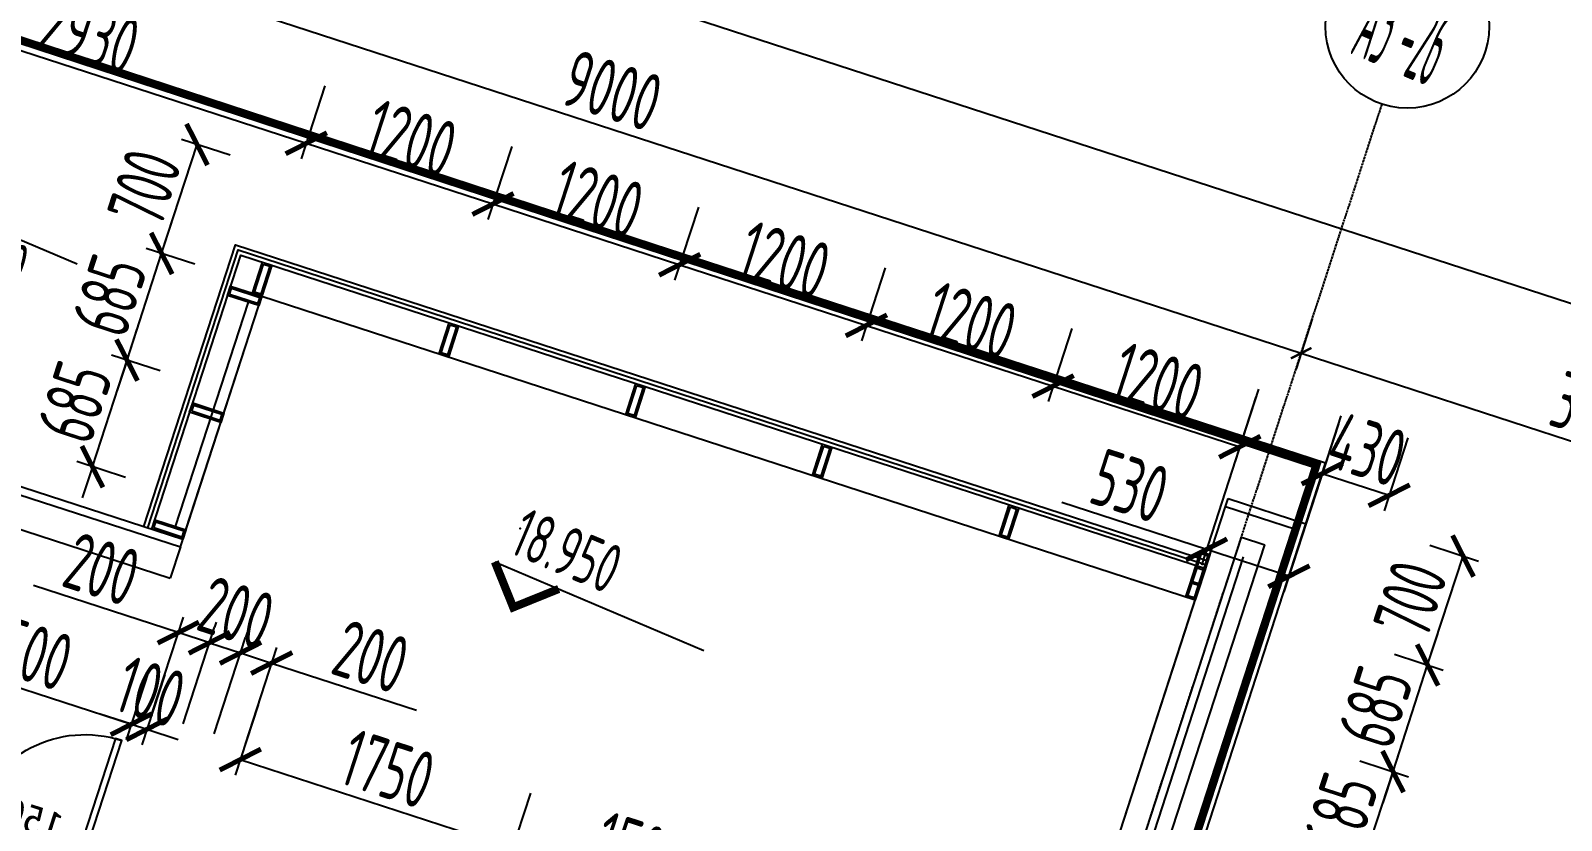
# Model space of a CAD drawing. Extents: x 11778731 to 12007717, y -6694179 to -6314888.
# Drawn here: x 11936934 to 11946290, y -6380476 to -6375651 of the extents above; entities that cross this region are included whole.
import ezdxf
from ezdxf.enums import TextEntityAlignment as Align

# ---------------------------------------------------------------- set-up
doc = ezdxf.new("R2010")
doc.units = 0
doc.header["$LTSCALE"] = 10
doc.header["$MEASUREMENT"] = 0
doc.linetypes.add('A3-RG-axis-100$0$CENTER', pattern=[2, 1.25, -0.25, 0.25, -0.25])
doc.linetypes.add('A3-RI-5F$0$DASH', pattern=[0.35, 0.25, -0.1])
for name, color, linetype in [('A3-RB-5F-100$0$A-DIMS-100', 1, 'Continuous'), ('A3-RG-axis-100$0$A-DIMS-100', 1, 'Continuous'), ('A3-RG-axis-100$0$A-GRID', 1, 'A3-RG-axis-100$0$CENTER'), ('A3-RG-axis-100$0$A-SYMB', 4, 'Continuous'), ('A3-RI-5F$0$A-DETAILS', 11, 'Continuous'), ('A3-RI-5F$0$A-DOOR', 32, 'Continuous'), ('A3-RI-5F$0$A-FLOR', 2, 'Continuous'), ('A3-RI-5F$0$A-GLAZ', 140, 'Continuous'), ('A3-RI-5F$0$A-WALL', 7, 'Continuous'), ('A3-RI-5F$0$A-WALL-FINI', 95, 'Continuous'), ('A3-SYMB-5F-100$0$A-SYMB', 4, 'Continuous')]:
    doc.layers.add(name, color=color, linetype=linetype)
doc.styles.add('A3-RB-5F-100$0$XD2008', font='xd-hzs.shx', dxfattribs={"width": 0.7, "bigfont": 'xd-hztxt.shx'})
doc.styles.add('A3-RG-axis-100$0$ECADI', font='hzs.shx', dxfattribs={"width": 0.7, "bigfont": 'hztxt.shx'})
doc.styles.add('A3-RG-axis-100$0$XD2008', font='xd-hzs.shx', dxfattribs={"width": 0.7, "bigfont": 'xd-hztxt.shx'})
doc.styles.add('A3-RI-5F$0$Standard', font='')
doc.styles.add('A3-SYMB-5F-100$0$XD2008', font='hzs.shx', dxfattribs={"width": 0.7, "bigfont": 'hztxt.shx'})
doc.styles.get('A3-RI-5F$0$Standard').set_extended_font_data('SimSun')
doc.dimstyles.new('A3-RB-5F-100$0$XD100$0', dxfattribs={"dimscale": 100, "dimtxt": 3.5, "dimasz": 2, "dimexe": 1, "dimexo": 2, "dimgap": 0.5, "dimtad": 1, "dimdec": 0, "dimdsep": 46, "dimtxsty": 'A3-RB-5F-100$0$XD2008', "dimblk1": 'A3-RB-5F-100$0$_ARCHTICK', "dimblk2": 'A3-RB-5F-100$0$_ARCHTICK', "dimsah": 1, "dimcen": 2.5, "dimclrt": 4, "dimaunit": 1, "dimadec": 0, "dimazin": 0, "dimtfac": 1, "dimtdec": 0, "dimtix": 1, "dimtmove": 0, "dimatfit": 3, "dimfxl": 0, "dimtolj": 1, "dimtzin": 0, "dimarcsym": 0})
doc.dimstyles.new('A3-RG-axis-100$0$XD100$0', dxfattribs={"dimscale": 100, "dimtxt": 3.5, "dimasz": 1, "dimexe": 1, "dimexo": 2, "dimgap": 0.5, "dimtad": 1, "dimdec": 0, "dimdsep": 46, "dimtxsty": 'A3-RG-axis-100$0$XD2008', "dimblk1": 'A3-RG-axis-100$0$_ARCHTICK', "dimblk2": 'A3-RG-axis-100$0$_ARCHTICK', "dimsah": 1, "dimcen": 2.5, "dimclrt": 4, "dimaunit": 1, "dimadec": 0, "dimazin": 0, "dimtfac": 1, "dimtdec": 0, "dimtix": 1, "dimtmove": 0, "dimatfit": 3, "dimfxl": 0, "dimtolj": 1, "dimtzin": 0, "dimarcsym": 0})

# ---------------------------------------------------------------- blocks, each defined once
blk = doc.blocks.new('A3-RI-5F$0$J-双扇门-1500')
for points in [[(25, 80), (25, 805), (65, 805), (65, 80)], [(1475, 80), (1475, 805), (1435, 805), (1435, 80)], [(0, 80), (25, 80), (25, 40), (45, 40), (45, 0), (0, 0)], [(1500, 80), (1475, 80), (1475, 40), (1455, 40), (1455, 0), (1500, 0)]]:
    blk.add_lwpolyline(points, close=True)
for centre, start, end in [((25, 80), 0, 90), ((1475, 80), 90, 180)]:
    blk.add_arc(centre, 725, start, end)
at = {"layer": 'Defpoints', "style": 'A3-RI-5F$0$Standard'}
blk.add_text('1500', height=175, rotation=360, dxfattribs=at).set_placement((210.4, 93.8))
blk = doc.blocks.new('A3-RI-5F')
at = {"layer": 'A3-RI-5F$0$A-DETAILS'}
for points in [[(11938351, -6377065.3), (11938408, -6377083.9), (11938346.2, -6377274.1), (11938289.2, -6377255.5)], [(11938357.4, -6377077.9), (11938395.4, -6377090.3), (11938339.8, -6377261.5), (11938301.8, -6377249.1)], [(11938137.5, -6377269.3), (11938156, -6377212.3), (11938346.2, -6377274.1), (11938327.7, -6377331.1)], [(11938150.1, -6377262.9), (11938162.4, -6377224.9), (11938333.6, -6377280.5), (11938321.3, -6377318.5)], [(11939492.2, -6377436.2), (11939549.3, -6377454.7), (11939487.5, -6377644.9), (11939430.4, -6377626.4)], [(11939498.7, -6377448.8), (11939536.7, -6377461.1), (11939481.1, -6377632.3), (11939443, -6377619.9)], [(11940633.5, -6377807), (11940690.6, -6377825.5), (11940628.8, -6378015.7), (11940571.7, -6377997.2)], [(11940639.9, -6377819.6), (11940678, -6377831.9), (11940622.3, -6378003.1), (11940584.3, -6377990.8)], [(11937905.7, -6377982.6), (11937924.3, -6377925.6), (11938114.5, -6377987.4), (11938095.9, -6378044.4)], [(11937918.3, -6377976.2), (11937930.7, -6377938.2), (11938101.9, -6377993.8), (11938089.5, -6378031.8)], [(11941774.8, -6378177.8), (11941831.8, -6378196.3), (11941770, -6378386.5), (11941713, -6378368)], [(11941781.2, -6378190.4), (11941819.2, -6378202.8), (11941763.6, -6378373.9), (11941725.6, -6378361.6)], [(11942916, -6378548.6), (11942973.1, -6378567.2), (11942911.3, -6378757.4), (11942854.2, -6378738.8)], [(11937674, -6378695.9), (11937692.5, -6378638.9), (11937882.7, -6378700.7), (11937864.2, -6378757.7)], [(11937686.6, -6378689.5), (11937698.9, -6378651.5), (11937870.1, -6378707.1), (11937857.7, -6378745.1)], [(11942922.5, -6378561.2), (11942960.5, -6378573.6), (11942904.9, -6378744.8), (11942866.8, -6378732.4)], [(11944085.1, -6378833.8), (11944142.2, -6378852.4), (11944080.4, -6379042.6), (11944023.3, -6379024)], [(11944057.3, -6378919.4), (11944114.4, -6378938), (11944052.6, -6379128.2), (11943995.5, -6379109.6)], [(11944063.7, -6378932), (11944101.8, -6378944.4), (11944046.2, -6379115.6), (11944008.1, -6379103.2)], [(11944091.5, -6378846.4), (11944129.6, -6378858.8), (11944074, -6379030), (11944035.9, -6379017.6)]]:
    blk.add_lwpolyline(points, close=True, dxfattribs=at)
at = {"layer": 'A3-RI-5F$0$A-FLOR', "linetype": 'A3-RI-5F$0$DASH', "const_width": 50}
blk.add_lwpolyline([(11935081.1, -6377906), (11935898.5, -6375390.5), (11943082.5, -6377744.7), (11943082.5, -6377744.7), (11944793.3, -6378304.7), (11943983, -6380798.4)], dxfattribs=at)
at = {"layer": 'A3-RI-5F$0$A-GLAZ'}
for p, q in [((11937819.6, -6378680.2), (11938264.6, -6377310.6)), ((11937882.7, -6378700.7), (11938327.7, -6377331.1))]:
    blk.add_line(p, q, dxfattribs=at)
for points in [[(11937650.2, -6378688.2), (11938201.8, -6376990.6), (11944122.1, -6378914.2)], [(11937674, -6378695.9), (11938217.8, -6377022.1), (11944114.4, -6378938)]]:
    blk.add_lwpolyline(points, dxfattribs=at)
at = {"layer": 'A3-RI-5F$0$A-WALL'}
for p, q in [((11934472.5, -6377708.3), (11937848.7, -6378805.3)), ((11934933.7, -6378068.4), (11937786.9, -6378995.5)), ((11944129.8, -6378890.4), (11944238, -6378557.6)), ((11944238, -6378557.6), (11944666, -6378696.6)), ((11943983, -6380798.4), (11944666, -6378696.6)), ((11937848.7, -6378805.3), (11937786.9, -6378995.5)), ((11937848.7, -6378805.3), (11937786.9, -6378995.5)), ((11943493.3, -6380849.6), (11944157.6, -6378804.8)), ((11943697.7, -6380705.7), (11944334.3, -6378746.6)), ((11943840.4, -6380752.1), (11944476.9, -6378792.9)), ((11944334.3, -6378746.6), (11944476.9, -6378792.9)), ((11943493.3, -6380849.6), (11944129.8, -6378890.4)), ((11943745.3, -6380721.2), (11944347.9, -6378866.6))]:
    blk.add_line(p, q, dxfattribs=at)
at = {"layer": 'A3-RI-5F$0$A-WALL-FINI'}
for p, q in [((11916037.4, -6371665.8), (11937864.2, -6378757.7)), ((11944849.5, -6378293.6), (11936328, -6375524.8)), ((11944046, -6380766.3), (11944849.5, -6378293.6)), ((11944238, -6378557.6), (11944253.4, -6378510)), ((11944253.4, -6378510), (11944729, -6378664.5))]:
    blk.add_line(p, q, dxfattribs=at)
for points in [[(11937626.4, -6378680.5), (11938185.7, -6376959.1), (11944129.8, -6378890.4)], [(11937848.7, -6378805.3), (11938346.2, -6377274.1), (11944052.6, -6379128.2)]]:
    blk.add_lwpolyline(points, dxfattribs=at)
at = {"layer": 'A3-RI-5F$0$A-DOOR', "xscale": -1, "rotation": 341.9999999983989}
blk.add_blockref('A3-RI-5F$0$J-双扇门-1500', (11937265.9, -6380760.9), dxfattribs=at)
blk = doc.blocks.new('A3-RG-axis-100$0$_ARCHTICK')
at = {"color": 0, "linetype": 'ByBlock', "const_width": 0.15}
blk.add_lwpolyline([(-0.5, -0.5), (0.5, 0.5)], dxfattribs=at)
blk = doc.blocks.new('*D252')
at = {"layer": 'A3-RG-axis-100$0$A-DIMS-100', "color": 0, "lineweight": -2}
for p, q in [((11936208.6, -6374630.2), (11936109.4, -6374935.5)), ((11936140.3, -6374840.4), (11944699.8, -6377621.5)), ((11944768.1, -6377411.4), (11944668.9, -6377716.6))]:
    blk.add_line(p, q, dxfattribs=at)
at = {"layer": 'Defpoints', "color": 0}
for p in [(11936270.4, -6374440), (11944829.9, -6377221.2), (11944699.8, -6377621.5)]:
    blk.add_point(p, dxfattribs=at)
at = {"layer": 'A3-RG-axis-100$0$A-DIMS-100', "color": 0, "lineweight": -2, "xscale": 100, "yscale": 100, "zscale": 100}
for p, rotation in [((11936140.3, -6374840.4), 162.0000000004873), ((11944699.8, -6377621.5), 342.0000000004872)]:
    blk.add_blockref('A3-RG-axis-100$0$_ARCHTICK', p, dxfattribs=dict(at, rotation=rotation))
at = {"layer": 'A3-RG-axis-100$0$A-DIMS-100', "color": 4, "insert": (11940489.6, -6376017), "char_height": 350, "attachment_point": 5, "rotation": 342, "style": 'A3-RG-axis-100$0$XD2008'}
blk.add_mtext('\\A1;9000', dxfattribs=at)
blk = doc.blocks.new('*D259')
at = {"layer": 'A3-RG-axis-100$0$A-DIMS-100', "color": 0, "lineweight": -2}
for p, q in [((11918409, -6371162.6), (11919299.4, -6368422.1)), ((11919268.5, -6368517.2), (11981087.2, -6388603.3)), ((11981402.7, -6387632.3), (11981056.3, -6388698.4))]:
    blk.add_line(p, q, dxfattribs=at)
at = {"layer": 'Defpoints', "color": 0}
for p in [(11918347.2, -6371352.8), (11981464.5, -6387442.1), (11981087.2, -6388603.3)]:
    blk.add_point(p, dxfattribs=at)
at = {"layer": 'A3-RG-axis-100$0$A-DIMS-100', "color": 0, "lineweight": -2, "xscale": 100, "yscale": 100, "zscale": 100}
for p, rotation in [((11919268.5, -6368517.2), 162.0000000004873), ((11981087.2, -6388603.3), 342.0000000004872)]:
    blk.add_blockref('A3-RG-axis-100$0$_ARCHTICK', p, dxfattribs=dict(at, rotation=rotation))
at = {"layer": 'A3-RG-axis-100$0$A-DIMS-100', "color": 4, "insert": (11950247.4, -6378346.3), "char_height": 350, "attachment_point": 5, "rotation": 342, "style": 'A3-RG-axis-100$0$XD2008'}
blk.add_mtext('\\A1;65000', dxfattribs=at)
blk = doc.blocks.new('*D231')
at = {"layer": 'A3-RG-axis-100$0$A-DIMS-100', "color": 0, "lineweight": -2}
for p, q in [((11944768.1, -6377411.4), (11944668.9, -6377716.6)), ((11944699.8, -6377621.5), (11948218.7, -6378764.9)), ((11948287, -6378554.7), (11948187.8, -6378860))]:
    blk.add_line(p, q, dxfattribs=at)
at = {"layer": 'Defpoints', "color": 0}
for p in [(11944829.9, -6377221.2), (11948348.8, -6378364.5), (11948218.7, -6378764.9)]:
    blk.add_point(p, dxfattribs=at)
at = {"layer": 'A3-RG-axis-100$0$A-DIMS-100', "color": 0, "lineweight": -2, "xscale": 100, "yscale": 100, "zscale": 100}
for p, rotation in [((11944699.8, -6377621.5), 161.9999999999067), ((11948218.7, -6378764.9), 341.9999999999067)]:
    blk.add_blockref('A3-RG-axis-100$0$_ARCHTICK', p, dxfattribs=dict(at, rotation=rotation))
at = {"layer": 'A3-RG-axis-100$0$A-DIMS-100', "color": 4, "insert": (11946528.8, -6377979.2), "char_height": 350, "attachment_point": 5, "rotation": 342, "style": 'A3-RG-axis-100$0$XD2008'}
blk.add_mtext('\\A1;3700', dxfattribs=at)
blk = doc.blocks.new('A3-RG-axis-100$0$ECADI-TAG-GRID')
at = {"color": 13}
blk.add_circle((0, 0), 5, dxfattribs=at)
at = {"style": 'A3-RG-axis-100$0$XD2008', "width": 0.7}
blk.add_attdef('GRID', text='', height=5, dxfattribs=at).set_placement((0, 0), align=Align.MIDDLE)
blk = doc.blocks.new('A3-SYMB-5F-100$0$ECADI-TAG-HGHT（国标）')
at = {"layer": '', "color": 1}
blk.add_line((-2.121, 2.121), (11.768, 2.121), dxfattribs=at)
at = {"color": 1, "const_width": 0.5}
blk.add_lwpolyline([(-2.121, 2.121), (0, 0), (2.121, 2.121)], dxfattribs=at)
at = {"color": 1}
blk.add_point((-1.481, 4.6), dxfattribs=at)
at = {"style": 'A3-SYMB-5F-100$0$XD2008', "width": 0.7}
blk.add_attdef('FL', text='', height=3, dxfattribs=at).set_placement((-2.689, 2.967), align=Align.RIGHT)
for tag, p in [('F.F.L.', (2.284, 2.967)), ('T.O.S.', (2.284, -1.104))]:
    blk.add_attdef(tag, p, '', height=3, dxfattribs=at)
blk = doc.blocks.new('A3-SYMB-5F-100')
at = {"layer": 'A3-SYMB-5F-100$0$A-SYMB'}
ref = blk.add_blockref('A3-SYMB-5F-100$0$ECADI-TAG-HGHT（国标）', (11936052.4, -6376811.4), dxfattribs=dict(at, xscale=99.99999999999999, yscale=99.99999999999999, zscale=99.99999999999997, rotation=337))
ref.add_attrib('F.F.L.', '18.950', (11936017.7, -6376474.2), dxfattribs={"layer": '0', "height": 300, "rotation": 337, "style": 'A3-SYMB-5F-100$0$XD2008', "width": 0.7})
ref.add_attrib('T.O.S.', '18.850', (11936219.5, -6377002.3), dxfattribs={"layer": '0', "height": 300, "rotation": 337, "style": 'A3-SYMB-5F-100$0$XD2008', "width": 0.7})
ref = blk.add_blockref('A3-SYMB-5F-100$0$ECADI-TAG-HGHT（国标）', (11939883.5, -6379174.4), dxfattribs=dict(at, xscale=99.99999999999999, yscale=99.99999999999999, zscale=99.99999999999997, rotation=337))
ref.add_attrib('F.F.L.', '18.950', (11939848.7, -6378837.3), dxfattribs={"layer": '0', "height": 300, "rotation": 337, "style": 'A3-SYMB-5F-100$0$XD2008', "width": 0.7})
blk = doc.blocks.new('A3-RB-5F-100$0$_ARCHTICK')
at = {"color": 0, "linetype": 'ByBlock', "const_width": 0.15}
blk.add_lwpolyline([(-0.5, -0.5), (0.5, 0.5)], dxfattribs=at)
blk = doc.blocks.new('*D884')
at = {"layer": 'A3-RB-5F-100$0$A-DIMS-100', "color": 0, "lineweight": -2}
for p, q in [((11938732.9, -6375987.1), (11938587.6, -6376434.3)), ((11938618.5, -6376339.2), (11939759.7, -6376710)), ((11939874.1, -6376357.9), (11939728.8, -6376805.1))]:
    blk.add_line(p, q, dxfattribs=at)
at = {"layer": 'Defpoints', "color": 0}
for p in [(11938794.7, -6375796.9), (11939935.9, -6376167.7), (11939759.7, -6376710)]:
    blk.add_point(p, dxfattribs=at)
at = {"layer": 'A3-RB-5F-100$0$A-DIMS-100', "color": 0, "lineweight": -2, "xscale": 200, "yscale": 200, "zscale": 200}
for p, rotation in [((11938618.5, -6376339.2), 161.9999999998746), ((11939759.7, -6376710), 341.9999999998747)]:
    blk.add_blockref('A3-RB-5F-100$0$_ARCHTICK', p, dxfattribs=dict(at, rotation=rotation))
at = {"layer": 'A3-RB-5F-100$0$A-DIMS-100', "color": 4, "insert": (11939258.6, -6376310.6), "char_height": 350, "attachment_point": 5, "rotation": 342, "style": 'A3-RB-5F-100$0$XD2008'}
blk.add_mtext('\\A1;1200', dxfattribs=at)
blk = doc.blocks.new('*D885')
at = {"layer": 'A3-RB-5F-100$0$A-DIMS-100', "color": 0, "lineweight": -2}
for p, q in [((11939874.1, -6376357.9), (11939728.8, -6376805.1)), ((11939759.7, -6376710), (11940901, -6377080.8)), ((11941015.4, -6376728.7), (11940870.1, -6377175.9))]:
    blk.add_line(p, q, dxfattribs=at)
at = {"layer": 'Defpoints', "color": 0}
for p in [(11939935.9, -6376167.7), (11941077.2, -6376538.5), (11940901, -6377080.8)]:
    blk.add_point(p, dxfattribs=at)
at = {"layer": 'A3-RB-5F-100$0$A-DIMS-100', "color": 0, "lineweight": -2, "xscale": 200, "yscale": 200, "zscale": 200}
for p, rotation in [((11939759.7, -6376710), 161.9999999998619), ((11940901, -6377080.8), 341.9999999998619)]:
    blk.add_blockref('A3-RB-5F-100$0$_ARCHTICK', p, dxfattribs=dict(at, rotation=rotation))
at = {"layer": 'A3-RB-5F-100$0$A-DIMS-100', "color": 4, "insert": (11940399.9, -6376681.4), "char_height": 350, "attachment_point": 5, "rotation": 342, "style": 'A3-RB-5F-100$0$XD2008'}
blk.add_mtext('\\A1;1200', dxfattribs=at)
blk = doc.blocks.new('*D886')
at = {"layer": 'A3-RB-5F-100$0$A-DIMS-100', "color": 0, "lineweight": -2}
for p, q in [((11941015.4, -6376728.7), (11940870.1, -6377175.9)), ((11940901, -6377080.8), (11942042.3, -6377451.7)), ((11942156.7, -6377099.6), (11942011.4, -6377546.8))]:
    blk.add_line(p, q, dxfattribs=at)
at = {"layer": 'Defpoints', "color": 0}
for p in [(11941077.2, -6376538.5), (11942218.5, -6376909.4), (11942042.3, -6377451.7)]:
    blk.add_point(p, dxfattribs=at)
at = {"layer": 'A3-RB-5F-100$0$A-DIMS-100', "color": 0, "lineweight": -2, "xscale": 200, "yscale": 200, "zscale": 200}
for p, rotation in [((11940901, -6377080.8), 161.9999999999042), ((11942042.3, -6377451.7), 341.9999999999042)]:
    blk.add_blockref('A3-RB-5F-100$0$_ARCHTICK', p, dxfattribs=dict(at, rotation=rotation))
at = {"layer": 'A3-RB-5F-100$0$A-DIMS-100', "color": 4, "insert": (11941541.2, -6377052.3), "char_height": 350, "attachment_point": 5, "rotation": 342, "style": 'A3-RB-5F-100$0$XD2008'}
blk.add_mtext('\\A1;1200', dxfattribs=at)
blk = doc.blocks.new('*D887')
at = {"layer": 'A3-RB-5F-100$0$A-DIMS-100', "color": 0, "lineweight": -2}
for p, q in [((11942156.7, -6377099.6), (11942011.4, -6377546.8)), ((11942042.3, -6377451.7), (11943183.5, -6377822.5)), ((11943297.9, -6377470.4), (11943152.6, -6377917.6))]:
    blk.add_line(p, q, dxfattribs=at)
at = {"layer": 'Defpoints', "color": 0}
for p in [(11942218.5, -6376909.4), (11943359.7, -6377280.2), (11943183.5, -6377822.5)]:
    blk.add_point(p, dxfattribs=at)
at = {"layer": 'A3-RB-5F-100$0$A-DIMS-100', "color": 0, "lineweight": -2, "xscale": 200, "yscale": 200, "zscale": 200}
for p, rotation in [((11942042.3, -6377451.7), 161.9999999998598), ((11943183.5, -6377822.5), 341.9999999998598)]:
    blk.add_blockref('A3-RB-5F-100$0$_ARCHTICK', p, dxfattribs=dict(at, rotation=rotation))
at = {"layer": 'A3-RB-5F-100$0$A-DIMS-100', "color": 4, "insert": (11942682.4, -6377423.1), "char_height": 350, "attachment_point": 5, "rotation": 342, "style": 'A3-RB-5F-100$0$XD2008'}
blk.add_mtext('\\A1;1200', dxfattribs=at)
blk = doc.blocks.new('*D889')
at = {"layer": 'A3-RB-5F-100$0$A-DIMS-100', "color": 0, "lineweight": -2}
for p, q in [((11945261.3, -6380178.1), (11945323.1, -6379987.9)), ((11945059, -6380112.4), (11945356.4, -6380209)), ((11945049.6, -6380829.6), (11945261.3, -6380178.1)), ((11944847.3, -6380763.8), (11945144.7, -6380860.5)), ((11945049.6, -6380829.6), (11944987.8, -6381019.8))]:
    blk.add_line(p, q, dxfattribs=at)
at = {"layer": 'Defpoints', "color": 0}
for p in [(11944868.8, -6380050.6), (11945261.3, -6380178.1), (11944657.1, -6380702)]:
    blk.add_point(p, dxfattribs=at)
at = {"layer": 'A3-RB-5F-100$0$A-DIMS-100', "color": 0, "lineweight": -2, "xscale": 200, "yscale": 200, "zscale": 200}
for p, rotation in [((11945261.3, -6380178.1), 251.9999999999559), ((11945049.6, -6380829.6), 71.99999999995585)]:
    blk.add_blockref('A3-RB-5F-100$0$_ARCHTICK', p, dxfattribs=dict(at, rotation=rotation))
at = {"layer": 'A3-RB-5F-100$0$A-DIMS-100', "color": 4, "insert": (11944941.5, -6380434.3), "char_height": 350, "attachment_point": 5, "rotation": 72, "style": 'A3-RB-5F-100$0$XD2008'}
blk.add_mtext('\\A1;685', dxfattribs=at)
blk = doc.blocks.new('*D890')
at = {"layer": 'A3-RB-5F-100$0$A-DIMS-100', "color": 0, "lineweight": -2}
for p, q in [((11945487, -6378795.1), (11945784.4, -6378891.8)), ((11945473, -6379526.6), (11945689.3, -6378860.9)), ((11945270.7, -6379460.9), (11945568.1, -6379557.5))]:
    blk.add_line(p, q, dxfattribs=at)
at = {"layer": 'Defpoints', "color": 0}
for p in [(11945296.8, -6378733.3), (11945689.3, -6378860.9), (11945080.5, -6379399.1)]:
    blk.add_point(p, dxfattribs=at)
at = {"layer": 'A3-RB-5F-100$0$A-DIMS-100', "color": 0, "lineweight": -2, "xscale": 200, "yscale": 200, "zscale": 200}
for p, rotation in [((11945689.3, -6378860.9), 72.00000000187009), ((11945473, -6379526.6), 252.00000000187)]:
    blk.add_blockref('A3-RB-5F-100$0$_ARCHTICK', p, dxfattribs=dict(at, rotation=rotation))
at = {"layer": 'A3-RB-5F-100$0$A-DIMS-100', "color": 4, "insert": (11945367.2, -6379124.2), "char_height": 350, "attachment_point": 5, "rotation": 72, "style": 'A3-RB-5F-100$0$XD2008'}
blk.add_mtext('\\A1;700', dxfattribs=at)
blk = doc.blocks.new('*D891')
at = {"layer": 'A3-RB-5F-100$0$A-DIMS-100', "color": 0, "lineweight": -2}
for p, q in [((11945473, -6379526.6), (11945534.8, -6379336.4)), ((11945270.7, -6379460.9), (11945568.1, -6379557.5)), ((11945261.3, -6380178.1), (11945473, -6379526.6)), ((11945059, -6380112.4), (11945356.4, -6380209)), ((11945261.3, -6380178.1), (11945199.5, -6380368.3))]:
    blk.add_line(p, q, dxfattribs=at)
at = {"layer": 'Defpoints', "color": 0}
for p in [(11945080.5, -6379399.1), (11945473, -6379526.6), (11944868.8, -6380050.6)]:
    blk.add_point(p, dxfattribs=at)
at = {"layer": 'A3-RB-5F-100$0$A-DIMS-100', "color": 0, "lineweight": -2, "xscale": 200, "yscale": 200, "zscale": 200}
for p, rotation in [((11945473, -6379526.6), 251.9999999997836), ((11945261.3, -6380178.1), 71.9999999997836)]:
    blk.add_blockref('A3-RB-5F-100$0$_ARCHTICK', p, dxfattribs=dict(at, rotation=rotation))
at = {"layer": 'A3-RB-5F-100$0$A-DIMS-100', "color": 4, "insert": (11945153.2, -6379782.8), "char_height": 350, "attachment_point": 5, "rotation": 72, "style": 'A3-RB-5F-100$0$XD2008'}
blk.add_mtext('\\A1;685', dxfattribs=at)
blk = doc.blocks.new('*D892')
at = {"layer": 'A3-RB-5F-100$0$A-DIMS-100', "color": 0, "lineweight": -2}
for p, q in [((11944943.3, -6378005), (11944797.9, -6378452.2)), ((11945352.2, -6378137.9), (11945206.9, -6378585.1)), ((11944828.9, -6378357.1), (11945237.8, -6378490))]:
    blk.add_line(p, q, dxfattribs=at)
at = {"layer": 'Defpoints', "color": 0}
for p in [(11945005.1, -6377814.8), (11945414, -6377947.7), (11945237.8, -6378490)]:
    blk.add_point(p, dxfattribs=at)
at = {"layer": 'A3-RB-5F-100$0$A-DIMS-100', "color": 0, "lineweight": -2, "xscale": 200, "yscale": 200, "zscale": 200}
for p, rotation in [((11944828.9, -6378357.1), 162.000000000032), ((11945237.8, -6378490), 342.000000000032)]:
    blk.add_blockref('A3-RB-5F-100$0$_ARCHTICK', p, dxfattribs=dict(at, rotation=rotation))
at = {"layer": 'A3-RB-5F-100$0$A-DIMS-100', "color": 4, "insert": (11945102.9, -6378209.5), "char_height": 350, "attachment_point": 5, "rotation": 342, "style": 'A3-RB-5F-100$0$XD2008'}
blk.add_mtext('\\A1;430', dxfattribs=at)
blk = doc.blocks.new('*D893')
at = {"layer": 'A3-RB-5F-100$0$A-DIMS-100', "color": 0, "lineweight": -2}
for p, q in [((11935946.3, -6375081.7), (11935801, -6375528.9)), ((11935831.9, -6375433.8), (11938618.5, -6376339.2)), ((11938732.9, -6375987.1), (11938587.6, -6376434.3))]:
    blk.add_line(p, q, dxfattribs=at)
at = {"layer": 'Defpoints', "color": 0}
for p in [(11936008.1, -6374891.5), (11938794.7, -6375796.9), (11938618.5, -6376339.2)]:
    blk.add_point(p, dxfattribs=at)
at = {"layer": 'A3-RB-5F-100$0$A-DIMS-100', "color": 0, "lineweight": -2, "xscale": 200, "yscale": 200, "zscale": 200}
for p, rotation in [((11935831.9, -6375433.8), 162.0000000001793), ((11938618.5, -6376339.2), 342.0000000001793)]:
    blk.add_blockref('A3-RB-5F-100$0$_ARCHTICK', p, dxfattribs=dict(at, rotation=rotation))
at = {"layer": 'A3-RB-5F-100$0$A-DIMS-100', "color": 4, "insert": (11937294.7, -6375672.5), "char_height": 350, "attachment_point": 5, "rotation": 342, "style": 'A3-RB-5F-100$0$XD2008'}
blk.add_mtext('\\A1;2930', dxfattribs=at)
blk = doc.blocks.new('*D899')
at = {"layer": 'A3-RB-5F-100$0$A-DIMS-100', "color": 0, "lineweight": -2}
for p, q in [((11939988.4, -6380310.3), (11939848.5, -6380740.7)), ((11939879.4, -6380645.6), (11941306, -6381109.1)), ((11941414.9, -6380773.9), (11941275.1, -6381204.2))]:
    blk.add_line(p, q, dxfattribs=at)
at = {"layer": 'Defpoints', "color": 0}
for p in [(11940050.2, -6380120.1), (11941476.7, -6380583.7), (11941306, -6381109.1)]:
    blk.add_point(p, dxfattribs=at)
at = {"layer": 'A3-RB-5F-100$0$A-DIMS-100', "color": 0, "lineweight": -2, "xscale": 200, "yscale": 200, "zscale": 200}
for p, rotation in [((11939879.4, -6380645.6), 162.0000000001685), ((11941306, -6381109.1), 342.0000000001685)]:
    blk.add_blockref('A3-RB-5F-100$0$_ARCHTICK', p, dxfattribs=dict(at, rotation=rotation))
at = {"layer": 'A3-RB-5F-100$0$A-DIMS-100', "color": 4, "insert": (11940662.2, -6380663.4), "char_height": 350, "attachment_point": 5, "rotation": 342, "style": 'A3-RB-5F-100$0$XD2008'}
blk.add_mtext('\\A1;1500', dxfattribs=at)
blk = doc.blocks.new('*D907')
at = {"layer": 'A3-RB-5F-100$0$A-DIMS-100', "color": 0, "lineweight": -2}
for p, q in [((11938324, -6379769.6), (11938184.2, -6380199.9)), ((11938215.1, -6380104.8), (11939879.4, -6380645.6)), ((11939988.4, -6380310.3), (11939848.5, -6380740.7))]:
    blk.add_line(p, q, dxfattribs=at)
at = {"layer": 'Defpoints', "color": 0}
for p in [(11938385.8, -6379579.4), (11940050.2, -6380120.1), (11939879.4, -6380645.6)]:
    blk.add_point(p, dxfattribs=at)
at = {"layer": 'A3-RB-5F-100$0$A-DIMS-100', "color": 0, "lineweight": -2, "xscale": 200, "yscale": 200, "zscale": 200}
for p, rotation in [((11938215.1, -6380104.8), 162.0000000001638), ((11939879.4, -6380645.6), 342.0000000001638)]:
    blk.add_blockref('A3-RB-5F-100$0$_ARCHTICK', p, dxfattribs=dict(at, rotation=rotation))
at = {"layer": 'A3-RB-5F-100$0$A-DIMS-100', "color": 4, "insert": (11939116.8, -6380161.2), "char_height": 350, "attachment_point": 5, "rotation": 342, "style": 'A3-RB-5F-100$0$XD2008'}
blk.add_mtext('\\A1;1750', dxfattribs=at)
blk = doc.blocks.new('*D908')
at = {"layer": 'A3-RB-5F-100$0$A-DIMS-100', "color": 0, "lineweight": -2}
for p, q in [((11938055.8, -6379947.9), (11938247.5, -6379357.7)), ((11938216.6, -6379452.8), (11938406.9, -6379514.6)), ((11938246, -6380009.7), (11938437.8, -6379419.5)), ((11938406.9, -6379514.6), (11939291.3, -6379801.9))]:
    blk.add_line(p, q, dxfattribs=at)
at = {"layer": 'Defpoints', "color": 0}
for p in [(11938406.9, -6379514.6), (11937994, -6380138.1), (11938184.2, -6380199.9)]:
    blk.add_point(p, dxfattribs=at)
at = {"layer": 'A3-RB-5F-100$0$A-DIMS-100', "color": 0, "lineweight": -2, "xscale": 200, "yscale": 200, "zscale": 200}
for p, rotation in [((11938216.6, -6379452.8), 162.0000000002236), ((11938406.9, -6379514.6), 342.0000000002236)]:
    blk.add_blockref('A3-RB-5F-100$0$_ARCHTICK', p, dxfattribs=dict(at, rotation=rotation))
at = {"layer": 'A3-RB-5F-100$0$A-DIMS-100', "color": 4, "insert": (11939013.7, -6379475.2), "char_height": 350, "attachment_point": 5, "rotation": 342, "style": 'A3-RB-5F-100$0$XD2008'}
blk.add_mtext('\\A1;200', dxfattribs=at)
blk = doc.blocks.new('*D909')
at = {"layer": 'A3-RB-5F-100$0$A-DIMS-100', "color": 0, "lineweight": -2}
for p, q in [((11938067.2, -6379265.5), (11938057.3, -6379295.8)), ((11938026.4, -6379391), (11937836.2, -6379329.1)), ((11938026.4, -6379391), (11938216.6, -6379452.8)), ((11938257.4, -6379327.3), (11938247.5, -6379357.7)), ((11938216.6, -6379452.8), (11938406.9, -6379514.6))]:
    blk.add_line(p, q, dxfattribs=at)
at = {"layer": 'Defpoints', "color": 0}
for p in [(11938005.4, -6379455.7), (11938216.6, -6379452.8), (11938195.6, -6379517.5)]:
    blk.add_point(p, dxfattribs=at)
at = {"layer": 'A3-RB-5F-100$0$A-DIMS-100', "color": 0, "lineweight": -2, "xscale": 200, "yscale": 200, "zscale": 200}
for p, rotation in [((11938026.4, -6379391), 342.0000000001348), ((11938216.6, -6379452.8), 162.0000000001347)]:
    blk.add_blockref('A3-RB-5F-100$0$_ARCHTICK', p, dxfattribs=dict(at, rotation=rotation))
at = {"layer": 'A3-RB-5F-100$0$A-DIMS-100', "color": 4, "insert": (11938191.1, -6379207.9), "char_height": 350, "attachment_point": 5, "rotation": 342, "style": 'A3-RB-5F-100$0$XD2008'}
blk.add_mtext('\\A1;200', dxfattribs=at)
blk = doc.blocks.new('*D910')
at = {"layer": 'A3-RB-5F-100$0$A-DIMS-100', "color": 0, "lineweight": -2}
for p, q in [((11937836.2, -6379329.1), (11936951.7, -6379041.8)), ((11937675.3, -6379824.3), (11937867.1, -6379234)), ((11937865.6, -6379886.1), (11938057.3, -6379295.8)), ((11938026.4, -6379391), (11937836.2, -6379329.1))]:
    blk.add_line(p, q, dxfattribs=at)
at = {"layer": 'Defpoints', "color": 0}
for p in [(11938026.4, -6379391), (11937613.5, -6380014.5), (11937803.7, -6380076.3)]:
    blk.add_point(p, dxfattribs=at)
at = {"layer": 'A3-RB-5F-100$0$A-DIMS-100', "color": 0, "lineweight": -2, "xscale": 200, "yscale": 200, "zscale": 200}
for p, rotation in [((11937836.2, -6379329.1), 162.0000000002108), ((11938026.4, -6379391), 342.0000000002108)]:
    blk.add_blockref('A3-RB-5F-100$0$_ARCHTICK', p, dxfattribs=dict(at, rotation=rotation))
at = {"layer": 'A3-RB-5F-100$0$A-DIMS-100', "color": 4, "insert": (11937368.4, -6378940.6), "char_height": 350, "attachment_point": 5, "rotation": 342, "style": 'A3-RB-5F-100$0$XD2008'}
blk.add_mtext('\\A1;200', dxfattribs=at)
blk = doc.blocks.new('*D911')
at = {"layer": 'A3-RB-5F-100$0$A-DIMS-100', "color": 0, "lineweight": -2}
for p, q in [((11937658.3, -6379553.3), (11937518.4, -6379983.6)), ((11937753.4, -6379584.2), (11937613.5, -6380014.5)), ((11937549.3, -6379888.5), (11937359.1, -6379826.7)), ((11937549.3, -6379888.5), (11937644.4, -6379919.4)), ((11937644.4, -6379919.4), (11937834.6, -6379981.2))]:
    blk.add_line(p, q, dxfattribs=at)
at = {"layer": 'Defpoints', "color": 0}
for p in [(11937720.1, -6379363), (11937815.2, -6379393.9), (11937644.4, -6379919.4)]:
    blk.add_point(p, dxfattribs=at)
at = {"layer": 'A3-RB-5F-100$0$A-DIMS-100', "color": 0, "lineweight": -2, "xscale": 200, "yscale": 200, "zscale": 200}
for p, rotation in [((11937549.3, -6379888.5), 341.9999999999571), ((11937644.4, -6379919.4), 161.9999999999571)]:
    blk.add_blockref('A3-RB-5F-100$0$_ARCHTICK', p, dxfattribs=dict(at, rotation=rotation))
at = {"layer": 'A3-RB-5F-100$0$A-DIMS-100', "color": 4, "insert": (11937666.4, -6379690), "char_height": 350, "attachment_point": 5, "rotation": 342, "style": 'A3-RB-5F-100$0$XD2008'}
blk.add_mtext('\\A1;100', dxfattribs=at)
blk = doc.blocks.new('*D912')
at = {"layer": 'A3-RB-5F-100$0$A-DIMS-100', "color": 0, "lineweight": -2}
for p, q in [((11936231.7, -6379089.7), (11936091.8, -6379520.1)), ((11936122.7, -6379425), (11937549.3, -6379888.5)), ((11937658.3, -6379553.3), (11937518.4, -6379983.6))]:
    blk.add_line(p, q, dxfattribs=at)
at = {"layer": 'Defpoints', "color": 0}
for p in [(11936293.5, -6378899.5), (11937720.1, -6379363), (11937549.3, -6379888.5)]:
    blk.add_point(p, dxfattribs=at)
at = {"layer": 'A3-RB-5F-100$0$A-DIMS-100', "color": 0, "lineweight": -2, "xscale": 200, "yscale": 200, "zscale": 200}
for p, rotation in [((11936122.7, -6379425), 162.0000000001635), ((11937549.3, -6379888.5), 342.0000000001634)]:
    blk.add_blockref('A3-RB-5F-100$0$_ARCHTICK', p, dxfattribs=dict(at, rotation=rotation))
at = {"layer": 'A3-RB-5F-100$0$A-DIMS-100', "color": 4, "insert": (11936905.6, -6379442.7), "char_height": 350, "attachment_point": 5, "rotation": 342, "style": 'A3-RB-5F-100$0$XD2008'}
blk.add_mtext('\\A1;1500', dxfattribs=at)
blk = doc.blocks.new('*D916')
at = {"layer": 'A3-RB-5F-100$0$A-DIMS-100', "color": 0, "lineweight": -2}
for p, q in [((11943297.9, -6377470.4), (11943152.6, -6377917.6)), ((11943183.5, -6377822.5), (11944324.8, -6378193.3)), ((11944439.2, -6377841.2), (11944293.9, -6378288.4))]:
    blk.add_line(p, q, dxfattribs=at)
at = {"layer": 'Defpoints', "color": 0}
for p in [(11943359.7, -6377280.2), (11944501, -6377651), (11944324.8, -6378193.3)]:
    blk.add_point(p, dxfattribs=at)
at = {"layer": 'A3-RB-5F-100$0$A-DIMS-100', "color": 0, "lineweight": -2, "xscale": 200, "yscale": 200, "zscale": 200}
for p, rotation in [((11943183.5, -6377822.5), 161.9999999998598), ((11944324.8, -6378193.3), 341.9999999998598)]:
    blk.add_blockref('A3-RB-5F-100$0$_ARCHTICK', p, dxfattribs=dict(at, rotation=rotation))
at = {"layer": 'A3-RB-5F-100$0$A-DIMS-100', "color": 4, "insert": (11943823.7, -6377793.9), "char_height": 350, "attachment_point": 5, "rotation": 342, "style": 'A3-RB-5F-100$0$XD2008'}
blk.add_mtext('\\A1;1200', dxfattribs=at)
blk = doc.blocks.new('*D917')
at = {"layer": 'A3-RB-5F-100$0$A-DIMS-100', "color": 0, "lineweight": -2}
for p, q in [((11944423.7, -6377888.8), (11944090, -6378915.8)), ((11944927.8, -6378052.5), (11944594.1, -6379079.6)), ((11944120.9, -6378820.7), (11943236.4, -6378533.4)), ((11944625, -6378984.5), (11944120.9, -6378820.7))]:
    blk.add_line(p, q, dxfattribs=at)
at = {"layer": 'Defpoints', "color": 0}
for p in [(11944485.5, -6377698.5), (11944989.6, -6377862.3), (11944625, -6378984.5)]:
    blk.add_point(p, dxfattribs=at)
at = {"layer": 'A3-RB-5F-100$0$A-DIMS-100', "color": 0, "lineweight": -2, "xscale": 200, "yscale": 200, "zscale": 200}
for p, rotation in [((11944120.9, -6378820.7), 162.0000000000224), ((11944625, -6378984.5), 342.0000000000223)]:
    blk.add_blockref('A3-RB-5F-100$0$_ARCHTICK', p, dxfattribs=dict(at, rotation=rotation))
at = {"layer": 'A3-RB-5F-100$0$A-DIMS-100', "color": 4, "insert": (11943653.1, -6378432.2), "char_height": 350, "attachment_point": 5, "rotation": 342, "style": 'A3-RB-5F-100$0$XD2008'}
blk.add_mtext('\\A1;530', dxfattribs=at)
blk = doc.blocks.new('*D918')
at = {"layer": 'A3-RB-5F-100$0$A-DIMS-100', "color": 0, "lineweight": -2}
for p, q in [((11937522.8, -6377663.7), (11937584.6, -6377473.5)), ((11937311.1, -6378315.2), (11937522.8, -6377663.7)), ((11937725.1, -6377729.4), (11937427.7, -6377632.8)), ((11937513.4, -6378380.9), (11937216, -6378284.3)), ((11937311.1, -6378315.2), (11937249.3, -6378505.4))]:
    blk.add_line(p, q, dxfattribs=at)
at = {"layer": 'Defpoints', "color": 0}
for p in [(11937522.8, -6377663.7), (11937915.3, -6377791.2), (11937703.7, -6378442.7)]:
    blk.add_point(p, dxfattribs=at)
at = {"layer": 'A3-RB-5F-100$0$A-DIMS-100', "color": 0, "lineweight": -2, "xscale": 200, "yscale": 200, "zscale": 200}
for p, rotation in [((11937522.8, -6377663.7), 251.9999999994632), ((11937311.1, -6378315.2), 71.99999999946321)]:
    blk.add_blockref('A3-RB-5F-100$0$_ARCHTICK', p, dxfattribs=dict(at, rotation=rotation))
at = {"layer": 'A3-RB-5F-100$0$A-DIMS-100', "color": 4, "insert": (11937203, -6377919.9), "char_height": 350, "attachment_point": 5, "rotation": 72, "style": 'A3-RB-5F-100$0$XD2008'}
blk.add_mtext('\\A1;685', dxfattribs=at)
blk = doc.blocks.new('*D919')
at = {"layer": 'A3-RB-5F-100$0$A-DIMS-100', "color": 0, "lineweight": -2}
for p, q in [((11937734.5, -6377012.2), (11937950.8, -6376346.5)), ((11938153.1, -6376412.2), (11937855.7, -6376315.6)), ((11937936.8, -6377078), (11937639.4, -6376981.3))]:
    blk.add_line(p, q, dxfattribs=at)
at = {"layer": 'Defpoints', "color": 0}
for p in [(11937950.8, -6376346.5), (11938343.3, -6376474), (11938127, -6377139.8)]:
    blk.add_point(p, dxfattribs=at)
at = {"layer": 'A3-RB-5F-100$0$A-DIMS-100', "color": 0, "lineweight": -2, "xscale": 200, "yscale": 200, "zscale": 200}
for p, rotation in [((11937950.8, -6376346.5), 71.9999999976997), ((11937734.5, -6377012.2), 251.9999999976997)]:
    blk.add_blockref('A3-RB-5F-100$0$_ARCHTICK', p, dxfattribs=dict(at, rotation=rotation))
at = {"layer": 'A3-RB-5F-100$0$A-DIMS-100', "color": 4, "insert": (11937628.7, -6376609.8), "char_height": 350, "attachment_point": 5, "rotation": 72, "style": 'A3-RB-5F-100$0$XD2008'}
blk.add_mtext('\\A1;700', dxfattribs=at)
blk = doc.blocks.new('*D920')
at = {"layer": 'A3-RB-5F-100$0$A-DIMS-100', "color": 0, "lineweight": -2}
for p, q in [((11937734.5, -6377012.2), (11937796.3, -6376822)), ((11937522.8, -6377663.7), (11937734.5, -6377012.2)), ((11937936.8, -6377078), (11937639.4, -6376981.3)), ((11937725.1, -6377729.4), (11937427.7, -6377632.8)), ((11937522.8, -6377663.7), (11937461, -6377853.9))]:
    blk.add_line(p, q, dxfattribs=at)
at = {"layer": 'Defpoints', "color": 0}
for p in [(11937734.5, -6377012.2), (11938127, -6377139.8), (11937915.3, -6377791.2)]:
    blk.add_point(p, dxfattribs=at)
at = {"layer": 'A3-RB-5F-100$0$A-DIMS-100', "color": 0, "lineweight": -2, "xscale": 200, "yscale": 200, "zscale": 200}
for p, rotation in [((11937734.5, -6377012.2), 251.9999999997836), ((11937522.8, -6377663.7), 71.9999999997836)]:
    blk.add_blockref('A3-RB-5F-100$0$_ARCHTICK', p, dxfattribs=dict(at, rotation=rotation))
at = {"layer": 'A3-RB-5F-100$0$A-DIMS-100', "color": 4, "insert": (11937414.7, -6377268.4), "char_height": 350, "attachment_point": 5, "rotation": 72, "style": 'A3-RB-5F-100$0$XD2008'}
blk.add_mtext('\\A1;685', dxfattribs=at)
blk = doc.blocks.new('A3-RG-axis-100')
at = {"layer": 'A3-RG-axis-100$0$A-GRID'}
blk.add_line((11938459.9, -6396826.1), (11945194.3, -6376099.8), dxfattribs=at)
at = {"layer": 'A3-RG-axis-100$0$A-SYMB'}
ref = blk.add_blockref('A3-RG-axis-100$0$ECADI-TAG-GRID', (11945348.8, -6375624.3), dxfattribs=dict(at, xscale=99.99999999999999, yscale=99.99999999999999, zscale=100, rotation=336.9999999998927))
ref.add_attrib('GRID', 'A3`-26', dxfattribs={"layer": '0', "height": 500, "rotation": 337, "style": 'A3-RG-axis-100$0$ECADI', "width": 0.3}).set_placement((11945348.8, -6375624.3), align=Align.MIDDLE)
at = {"layer": 'A3-RG-axis-100$0$A-DIMS-100'}
for base, p1, p2, picture, middle in [((11981087.2, -6388603.3), (11918347.2, -6371352.8), (11981464.5, -6387442.1), '*D259', (11950247.4, -6378346.3)), ((11944699.8, -6377621.5), (11936270.4, -6374440), (11944829.9, -6377221.2), '*D252', (11940489.6, -6376017))]:
    dim = blk.add_linear_dim(base=base, p1=p1, p2=p2, angle=342, dimstyle='A3-RG-axis-100$0$XD100$0', override={"dimasz": 1}, dxfattribs=at)
    dim.commit()
    dim.dimension.update_dxf_attribs({"geometry": picture, "text_midpoint": middle})
dim = blk.add_aligned_dim(p1=(11944829.9, -6377221.2), p2=(11948348.8, -6378364.5), distance=-420.9, text='3700', dimstyle='A3-RG-axis-100$0$XD100$0', override={"dimasz": 1}, dxfattribs=at)
dim.commit()
dim.dimension.update_dxf_attribs({"geometry": '*D231', "text_midpoint": (11946528.8, -6377979.2)})
blk = doc.blocks.new('A3-RB-5F-100')
at = {"layer": 'A3-RB-5F-100$0$A-DIMS-100'}
for base, p1, p2, angle, picture, middle in [((11938618.5, -6376339.2), (11936008.1, -6374891.5), (11938794.7, -6375796.9), 342, '*D893', (11937225.2, -6375886.5)), ((11937950.8, -6376346.5), (11938127, -6377139.8), (11938343.3, -6376474), 72, '*D919', (11937842.6, -6376679.4)), ((11944625, -6378984.5), (11944485.5, -6377698.5), (11944989.6, -6377862.3), 342, '*D917', (11943583.6, -6378646.1)), ((11945237.8, -6378490), (11945005.1, -6377814.8), (11945414, -6377947.7), 342, '*D892', (11945033.3, -6378423.5)), ((11938026.4, -6379391), (11937613.5, -6380014.5), (11937803.7, -6380076.3), 342, '*D910', (11937298.9, -6379154.6)), ((11945689.3, -6378860.9), (11945080.5, -6379399.1), (11945296.8, -6378733.3), 72, '*D890', (11945581.2, -6379193.7)), ((11938406.9, -6379514.6), (11937994, -6380138.1), (11938184.2, -6380199.9), 342, '*D908', (11938944.2, -6379689.2))]:
    dim = blk.add_linear_dim(base=base, p1=p1, p2=p2, angle=angle, dimstyle='A3-RB-5F-100$0$XD100$0', dxfattribs=at)
    dim.commit()
    dim.dimension.update_dxf_attribs({"geometry": picture, "text_midpoint": middle, "dimtype": 129})
for p1, p2, distance, picture, middle in [((11938794.7, -6375796.9), (11939935.9, -6376167.7), -570.2, '*D884', (11939258.6, -6376310.6)), ((11939935.9, -6376167.7), (11941077.2, -6376538.5), -570.2, '*D885', (11940399.9, -6376681.4)), ((11941077.2, -6376538.5), (11942218.5, -6376909.4), -570.2, '*D886', (11941541.2, -6377052.3)), ((11937915.3, -6377791.2), (11938127, -6377139.8), 412.7, '*D920', (11937414.7, -6377268.4)), ((11942218.5, -6376909.4), (11943359.7, -6377280.2), -570.2, '*D887', (11942682.4, -6377423.1)), ((11943359.7, -6377280.2), (11944501, -6377651), -570.2, '*D916', (11943823.7, -6377793.9)), ((11937703.7, -6378442.7), (11937915.3, -6377791.2), 412.7, '*D918', (11937203, -6377919.9)), ((11936293.5, -6378899.5), (11937720.1, -6379363), -552.5, '*D912', (11936905.6, -6379442.7)), ((11938005.4, -6379455.7), (11938195.6, -6379517.5), 68.1, '*D909', (11938191.1, -6379207.9)), ((11937720.1, -6379363), (11937815.2, -6379393.9), -552.5, '*D911', (11937666.4, -6379690)), ((11944868.8, -6380050.6), (11945080.5, -6379399.1), -412.7, '*D891', (11945153.2, -6379782.8)), ((11938385.8, -6379579.4), (11940050.2, -6380120.1), -552.5, '*D907', (11939116.8, -6380161.2)), ((11944657.1, -6380702), (11944868.8, -6380050.6), -412.7, '*D889', (11944941.5, -6380434.3)), ((11940050.2, -6380120.1), (11941476.7, -6380583.7), -552.5, '*D899', (11940662.2, -6380663.4))]:
    dim = blk.add_aligned_dim(p1=p1, p2=p2, distance=distance, dimstyle='A3-RB-5F-100$0$XD100$0', dxfattribs=at)
    dim.commit()
    dim.dimension.update_dxf_attribs({"geometry": picture, "text_midpoint": middle})

msp = doc.modelspace()

# ---------------------------------------------------------------- block references
for name in ['A3-RI-5F', 'A3-RB-5F-100', 'A3-RG-axis-100', 'A3-SYMB-5F-100']:
    msp.add_blockref(name, (0, 0))

doc.saveas('drawing.dxf')
